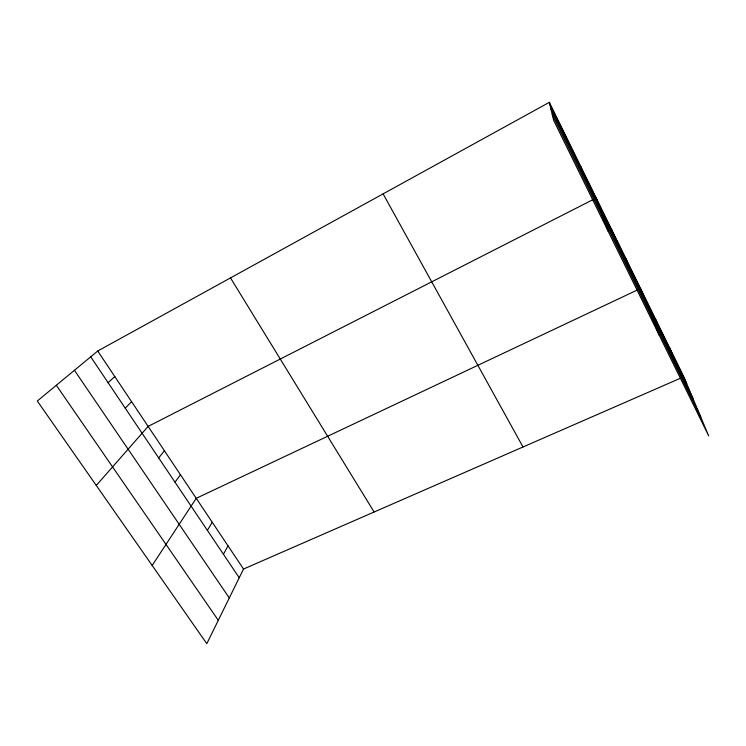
<?xml version="1.0" encoding="UTF-8"?>
<svg xmlns="http://www.w3.org/2000/svg" width="746" height="746" viewBox="0 0 746 746"><rect width="100%" height="100%" fill="white"/><g stroke="black" fill="none" stroke-linecap="round" stroke-linejoin="round"><path stroke-width="1.12" d="M680.688 378.129L243.522 569.03L206.801 643.667L37.3 401.012L97.717 351.021L549.345 102.333L683.821 376.758L708.7 435.897L553.625 120.274L549.345 102.333M223.436 554.259L227.996 545.83M207.397 530.387L212.237 522.256M152.175 565.468L196.226 498.319L637.466 289.942M175.021 482.224L180.439 474.717M158.693 457.932L164.409 450.743M96.271 485.441L148.128 426.404L593.154 199.546M125.244 408.183L131.585 401.674M108.123 382.707L114.781 376.553M56.323 385.272L218.289 620.318M74.432 370.286L229.292 597.966M90.714 356.812L239.233 577.749M97.717 351.021L243.522 569.03M230.495 277.904L374.1 512.008M383.099 193.876L523.011 446.985M549.83 104.356L686.674 383.537M550.968 109.13L693.332 399.371M552.254 114.52L700.802 417.117M669.666 347.869L672.286 354.182M655.249 318.449L657.636 324.286M640.562 288.478L659.268 335.299M626.053 258.862L627.936 263.702M611.272 228.696L612.895 233.022M596.222 197.979L608.158 231.26M580.892 166.694L581.964 169.911M565.263 134.812L566.055 137.451"/></g></svg>
